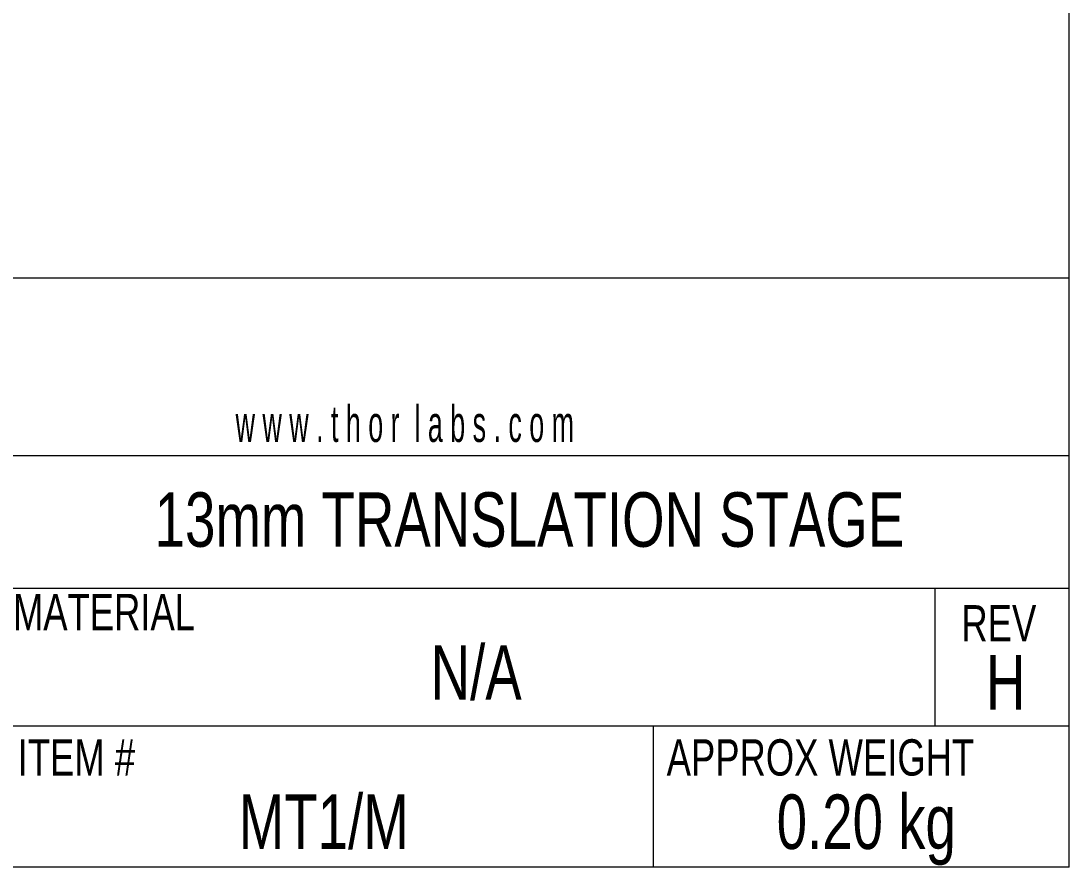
# Model space of a CAD drawing. Header units: millimetres. Extents: x 2 to 278, y 1 to 215.
# Drawn here: x 216.9 to 278, y 0.9 to 50.2 of the extents above; entities that cross this region are included whole.
import ezdxf

# ---------------------------------------------------------------- set-up
doc = ezdxf.new("R2010")
doc.units = ezdxf.units.MM
doc.styles.add('SLDTEXTSTYLE0', font='TXT', dxfattribs={"width": 0.75})
doc.styles.add('SLDTEXTSTYLE1', font='TXT', dxfattribs={"width": 0.5525})

msp = doc.modelspace()

# ---------------------------------------------------------------- linework, layer by layer
at = {"color": 7, "linetype": 'Continuous', "lineweight": 18}
for p, q in [((277.989, 0.903), (277.989, 214.645)), ((277.989, 35.239), (277.989, 50.033)), ((215.743, 35.239), (277.989, 35.239)), ((215.743, 24.893), (277.989, 24.893)), ((215.743, 17.16), (277.989, 17.16)), ((270.168, 17.16), (270.168, 9.141)), ((215.743, 9.141), (277.989, 9.141)), ((253.749, 9.141), (253.749, 0.903)), ((277.989, 0.903), (1.579, 0.903))]:
    msp.add_line(p, q, dxfattribs=at)

# ---------------------------------------------------------------- texts
at = {"color": 7, "linetype": 'Continuous', "lineweight": 0}
for s, insert, char_height, attachment_point, style in [('w w w . t h o r  l a b s . c o m', (229.403, 27.796), 2.11667, 1, 'SLDTEXTSTYLE1'), ('13mm TRANSLATION STAGE', (246.534, 22.744), 3.175, 2, 'SLDTEXTSTYLE0'), ('MATERIAL', (216.42, 16.824), 2.1167, 1, 'SLDTEXTSTYLE0'), ('REV', (271.716, 16.167), 2.1167, 1, 'SLDTEXTSTYLE0'), ('N/A', (243.427, 13.825), 3.175, 2, 'SLDTEXTSTYLE0'), ('H', (274.299, 13.256), 3.175, 2, 'SLDTEXTSTYLE0'), ('ITEM #', (216.7, 8.349), 2.1167, 1, 'SLDTEXTSTYLE0'), ('APPROX WEIGHT', (254.532, 8.349), 2.11667, 1, 'SLDTEXTSTYLE0'), ('MT1/M', (234.541, 5.131), 3.175, 2, 'SLDTEXTSTYLE0'), ('0.20 kg', (266.168, 5.131), 3.175, 2, 'SLDTEXTSTYLE0')]:
    msp.add_mtext(s, dxfattribs=dict(at, insert=insert, char_height=char_height, attachment_point=attachment_point, style=style))

doc.saveas('drawing.dxf')
